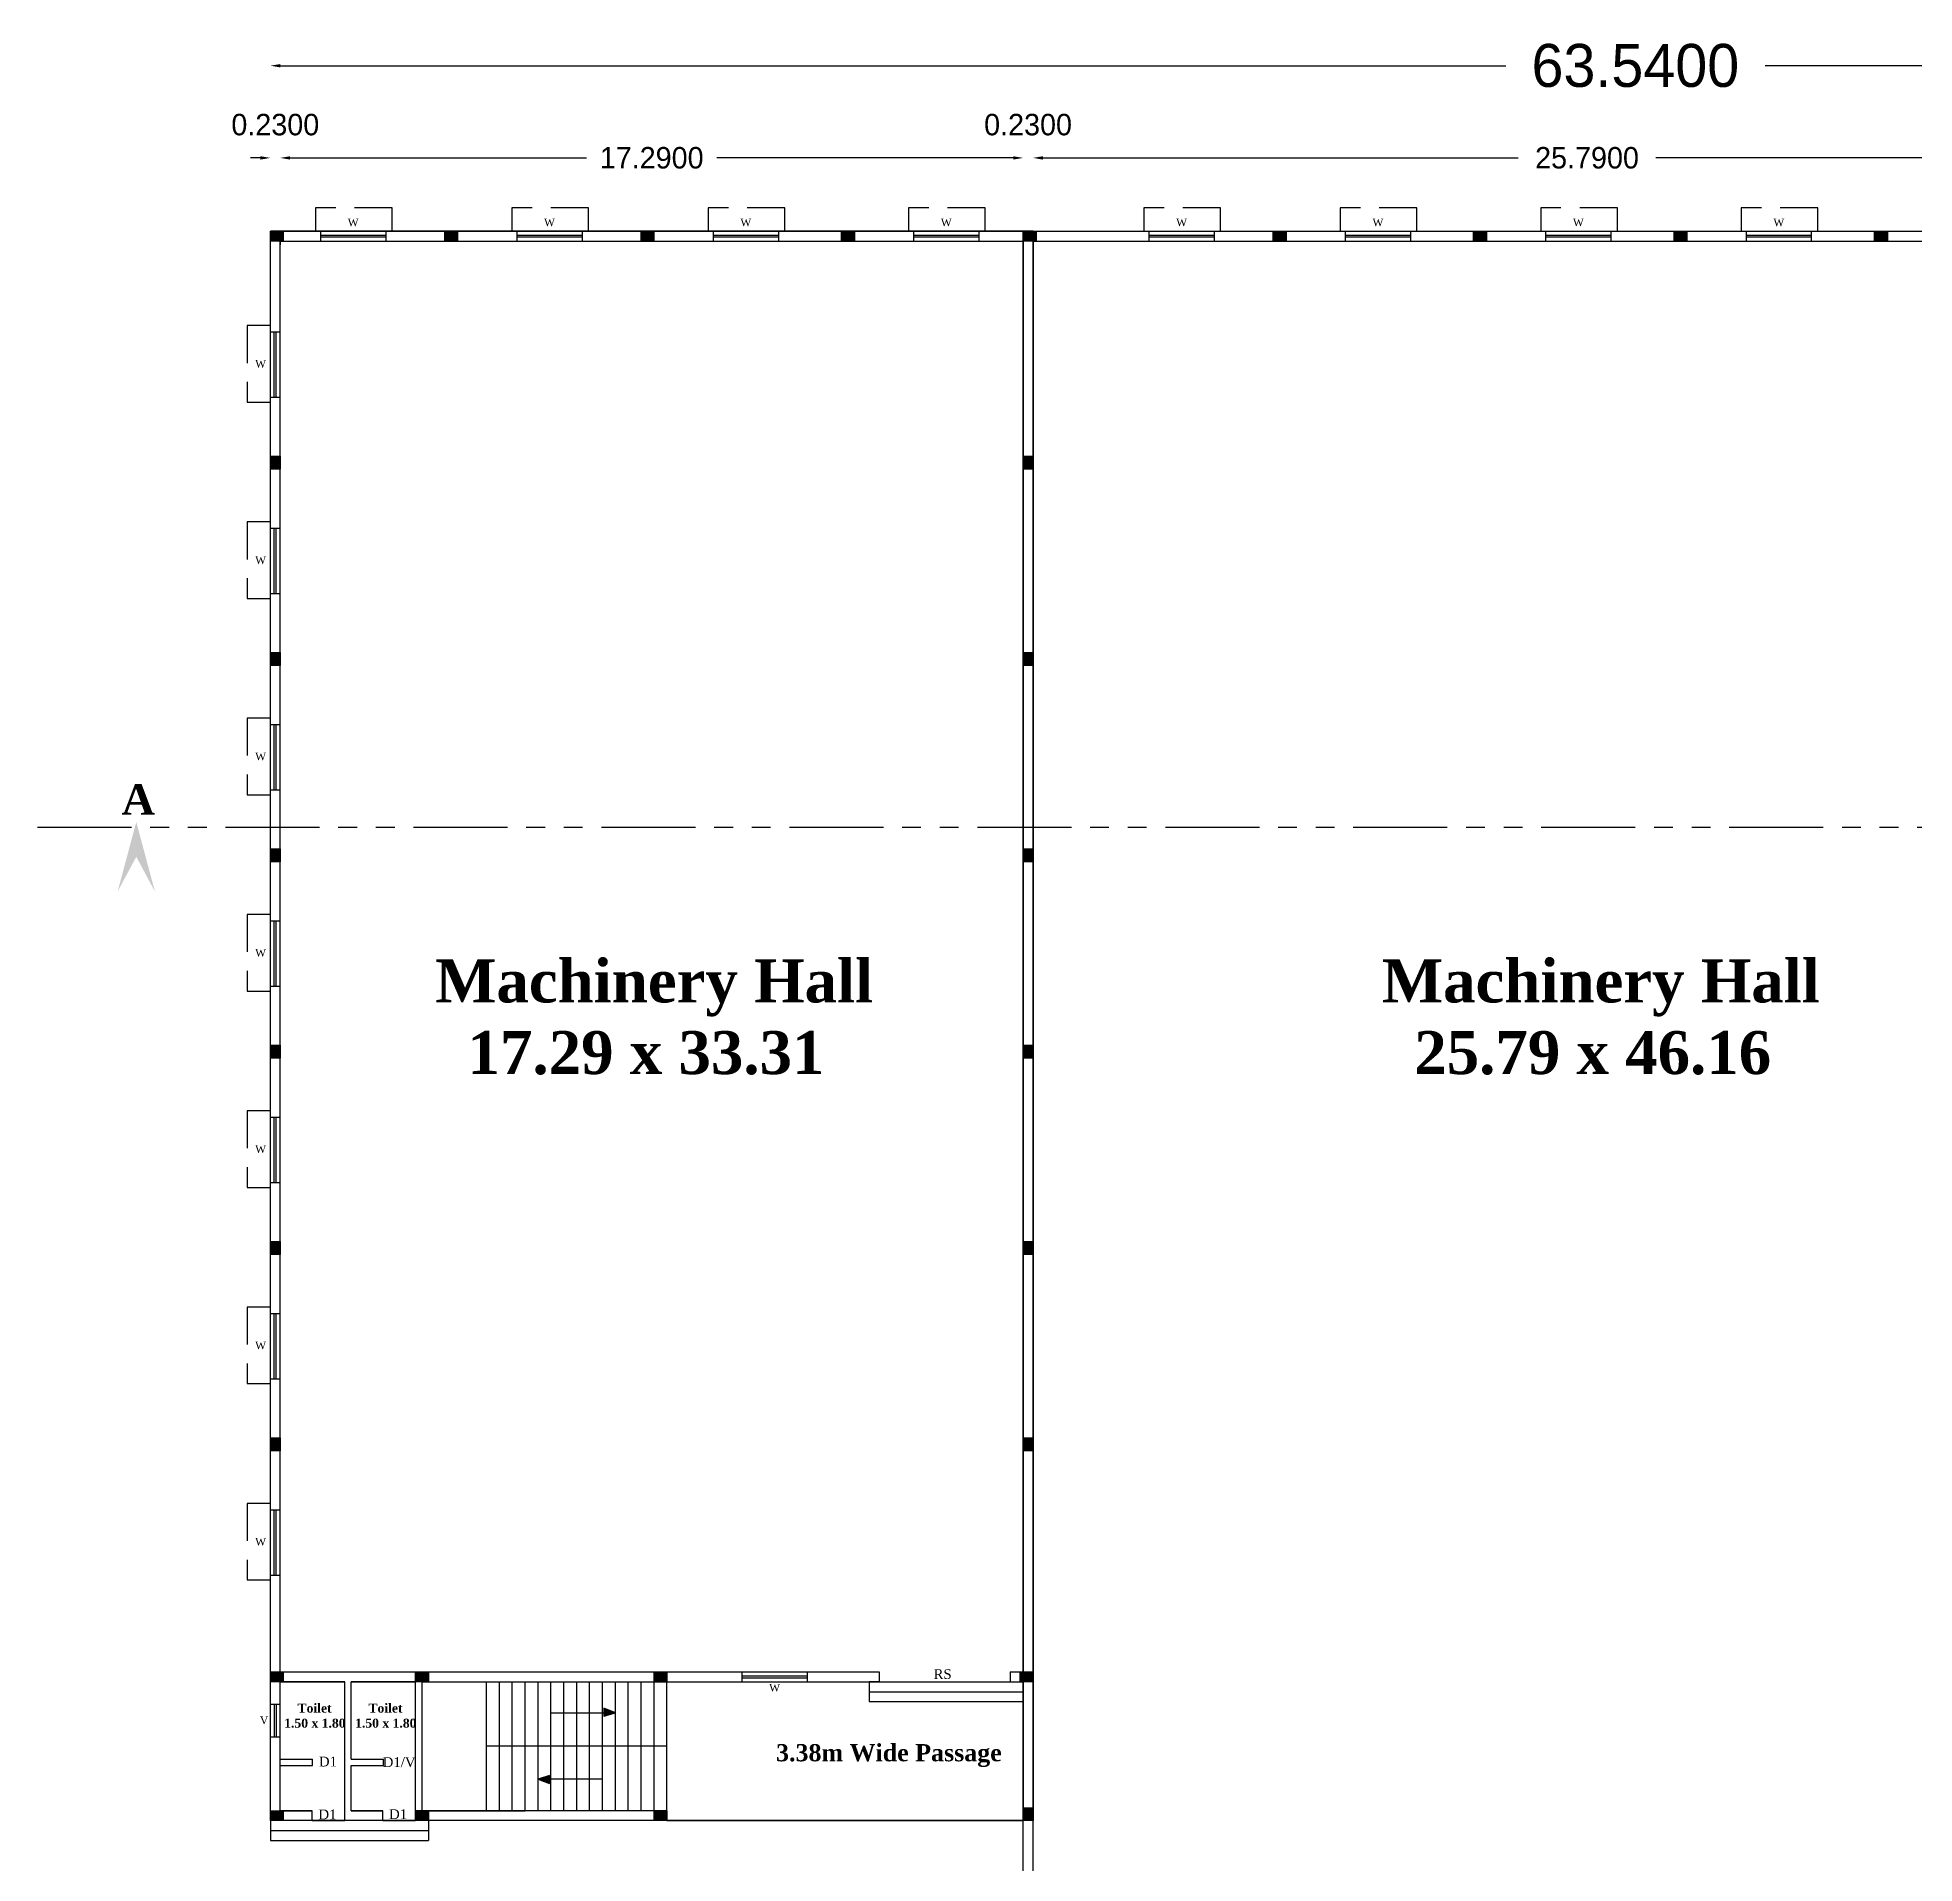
# Model space of a CAD drawing. Header units: metres. Extents: x 0 to 1012, y 0 to 496.
# Drawn here: x 808.51 to 852.19, y 290.09 to 332.59 of the extents above; entities that cross this region are included whole.
import ezdxf

# ---------------------------------------------------------------- set-up
doc = ezdxf.new("R2010")
doc.units = ezdxf.units.M
doc.header["$LTSCALE"] = 3.5
doc.header["$MEASUREMENT"] = 0
doc.linetypes.add('HIDDEN', pattern=[0.375, 0.25, -0.125])
doc.linetypes.add('PHANTOM2', pattern=[1.25, 0.625, -0.125, 0.125, -0.125, 0.125, -0.125])
doc.layers.get('0').update_dxf_attribs({"linetype": 'CONTINUOUS'})
doc.layers.get('DEFPOINTS').update_dxf_attribs({"linetype": 'CONTINUOUS'})
doc.styles.add('RomanS', font='romans.shx')
doc.dimstyles.get("Standard").update_dxf_attribs({"dimtxt": 0.18, "dimasz": 0.18, "dimexe": 0.18, "dimexo": 0.0625, "dimgap": 0.09, "dimtad": 0, "dimtih": 1, "dimtoh": 1, "dimdec": 4, "dimzin": 0, "dimdsep": 46, "dimtxsty": 'Standard', "dimcen": 0.09, "dimadec": 0, "dimazin": 0, "dimtfac": 1, "dimtdec": 4, "dimtofl": 0, "dimtmove": 0, "dimatfit": 3, "dimfxl": 0, "dimtolj": 1, "dimtzin": 0, "dimarcsym": 0})
pattern_1 = [(315, (-3300.7259222, -4482.8980055), (0.00088388347648, 0.00088388347648), [])]
pattern_2 = [(135, (4942.8363206, 5068.5442502), (-0.00088388347648, -0.00088388347648), [])]

# ---------------------------------------------------------------- blocks, each defined once
blk = doc.blocks.new('*D39')
at = {"color": 0, "lineweight": -2}
for p, q in [((814.155, 331.935), (842.677, 331.935)), ((877.235, 331.935), (848.714, 331.935))]:
    blk.add_line(p, q, dxfattribs=at)
at = {"color": 0}
for points in [[(814.155, 331.973), (814.155, 331.896), (813.925, 331.935)], [(877.235, 331.973), (877.235, 331.896), (877.465, 331.935)]]:
    blk.add_solid(points, dxfattribs=at)
at = {"layer": 'DEFPOINTS', "color": 0}
for p in [(877.465, 331.935), (877.465, 328.084), (813.925, 328.069)]:
    blk.add_point(p, dxfattribs=at)
at = {"color": 0, "insert": (845.695, 331.935), "char_height": 1, "attachment_point": 5}
blk.add_mtext('\\A1;63.5400', dxfattribs=at)
blk = doc.blocks.new('*D42')
at = {"color": 0, "lineweight": -2}
for p, q in [((831.215, 329.789), (830.985, 329.789)), ((831.905, 329.789), (832.135, 329.789))]:
    blk.add_line(p, q, dxfattribs=at)
at = {"color": 0}
for points in [[(831.215, 329.827), (831.215, 329.75), (831.445, 329.789)], [(831.905, 329.827), (831.905, 329.75), (831.675, 329.789)]]:
    blk.add_solid(points, dxfattribs=at)
at = {"layer": 'DEFPOINTS', "color": 0}
for p in [(831.675, 329.789), (831.445, 327.854), (831.675, 327.854)]:
    blk.add_point(p, dxfattribs=at)
at = {"color": 0, "insert": (831.56, 330.561), "char_height": 0.5, "attachment_point": 5}
blk.add_mtext('\\A1;0.2300', dxfattribs=at)
blk = doc.blocks.new('*D167')
at = {"color": 0, "lineweight": -2}
for p, q in [((814.385, 329.789), (821.282, 329.789)), ((831.215, 329.789), (824.319, 329.789))]:
    blk.add_line(p, q, dxfattribs=at)
at = {"color": 0}
for points in [[(814.385, 329.827), (814.385, 329.75), (814.155, 329.789)], [(831.215, 329.827), (831.215, 329.75), (831.445, 329.789)]]:
    blk.add_solid(points, dxfattribs=at)
at = {"layer": 'DEFPOINTS', "color": 0}
for p in [(814.155, 329.789), (814.155, 327.854), (831.445, 327.854)]:
    blk.add_point(p, dxfattribs=at)
at = {"color": 0, "insert": (822.8, 329.789), "char_height": 0.5, "attachment_point": 5}
blk.add_mtext('\\A1;17.2900', dxfattribs=at)
blk = doc.blocks.new('*D168')
at = {"color": 0, "lineweight": -2}
for p, q in [((813.695, 329.789), (813.465, 329.789)), ((814.385, 329.789), (814.615, 329.789))]:
    blk.add_line(p, q, dxfattribs=at)
at = {"color": 0}
for points in [[(813.695, 329.827), (813.695, 329.75), (813.925, 329.789)], [(814.385, 329.827), (814.385, 329.75), (814.155, 329.789)]]:
    blk.add_solid(points, dxfattribs=at)
at = {"layer": 'DEFPOINTS', "color": 0}
for p in [(814.155, 329.789), (813.925, 328.084), (814.155, 327.854)]:
    blk.add_point(p, dxfattribs=at)
at = {"color": 0, "insert": (814.04, 330.561), "char_height": 0.5, "attachment_point": 5}
blk.add_mtext('\\A1;0.2300', dxfattribs=at)
blk = doc.blocks.new('*D170')
at = {"color": 0, "lineweight": -2}
for p, q in [((831.905, 329.789), (842.969, 329.789)), ((857.235, 329.789), (846.172, 329.789))]:
    blk.add_line(p, q, dxfattribs=at)
at = {"color": 0}
for points in [[(831.905, 329.827), (831.905, 329.75), (831.675, 329.789)], [(857.235, 329.827), (857.235, 329.75), (857.465, 329.789)]]:
    blk.add_solid(points, dxfattribs=at)
at = {"layer": 'DEFPOINTS', "color": 0}
for p in [(857.465, 329.789), (831.675, 327.854), (857.465, 327.854)]:
    blk.add_point(p, dxfattribs=at)
at = {"color": 0, "insert": (844.57, 329.789), "char_height": 0.5, "attachment_point": 5}
blk.add_mtext('\\A1;25.7900', dxfattribs=at)

msp = doc.modelspace()

# ---------------------------------------------------------------- hatches: boundary and pattern name
h = msp.add_hatch(color=256)
h.dxf.hatch_style = 1
h.paths.add_polyline_path([(814.2252, 327.8542), (814.2252, 328.0842), (813.9252, 328.0842), (813.9252, 327.8542)])
h = msp.add_hatch(color=256)
h.dxf.hatch_style = 1
h.paths.add_polyline_path([(818.28362, 327.8542), (818.28362, 328.0842), (817.98362, 328.0842), (817.98362, 327.8542)])
h = msp.add_hatch(color=256)
h.dxf.hatch_style = 1
h.paths.add_polyline_path([(822.85362, 327.8542), (822.85362, 328.0842), (822.55362, 328.0842), (822.55362, 327.8542)])
h = msp.add_hatch(color=256)
h.dxf.hatch_style = 1
h.paths.add_polyline_path([(827.51862, 327.8542), (827.51862, 328.0842), (827.21862, 328.0842), (827.21862, 327.8542)])
h = msp.add_hatch(color=256)
h.dxf.hatch_style = 1
h.paths.add_polyline_path([(831.7452, 327.8542), (831.7452, 328.0842), (831.4452, 328.0842), (831.4452, 327.8542)])
h = msp.add_hatch(color=256)
h.dxf.hatch_style = 1
h.paths.add_polyline_path([(837.56554, 327.8542), (837.56554, 328.0842), (837.26554, 328.0842), (837.26554, 327.8542)])
h = msp.add_hatch(color=256)
h.dxf.hatch_style = 1
h.paths.add_polyline_path([(842.23054, 327.8542), (842.23054, 328.0842), (841.93054, 328.0842), (841.93054, 327.8542)])
h = msp.add_hatch(color=256)
h.dxf.hatch_style = 1
h.paths.add_polyline_path([(846.89554, 327.8542), (846.89554, 328.0842), (846.59554, 328.0842), (846.59554, 327.8542)])
h = msp.add_hatch(color=256)
h.dxf.hatch_style = 1
h.paths.add_polyline_path([(851.56054, 327.8542), (851.56054, 328.0842), (851.26054, 328.0842), (851.26054, 327.8542)])
h = msp.add_hatch(color=256)
h.dxf.hatch_style = 1
h.paths.add_polyline_path([(813.9252, 322.54427), (814.1552, 322.54427), (814.1552, 322.84427), (813.9252, 322.84427)])
h = msp.add_hatch(color=256)
h.dxf.hatch_style = 1
h.paths.add_polyline_path([(831.4452, 322.54427), (831.6752, 322.54427), (831.6752, 322.84427), (831.4452, 322.84427)])
h = msp.add_hatch(color=256)
h.dxf.hatch_style = 1
h.paths.add_polyline_path([(813.9252, 317.97427), (814.1552, 317.97427), (814.1552, 318.27427), (813.9252, 318.27427)])
h = msp.add_hatch(color=256)
h.dxf.hatch_style = 1
h.paths.add_polyline_path([(831.4452, 317.97427), (831.6752, 317.97427), (831.6752, 318.27427), (831.4452, 318.27427)])
msp.add_hatch(color=256).paths.add_polyline_path([(810.80399, 314.3309), (810.36869, 312.70937), (810.80399, 313.52014), (811.23928, 312.70937)])
h = msp.add_hatch(color=256)
h.dxf.hatch_style = 1
h.paths.add_polyline_path([(813.9252, 313.40427), (814.1552, 313.40427), (814.1552, 313.70427), (813.9252, 313.70427)])
h = msp.add_hatch(color=256)
h.dxf.hatch_style = 1
h.paths.add_polyline_path([(831.4452, 313.40427), (831.6752, 313.40427), (831.6752, 313.70427), (831.4452, 313.70427)])
h = msp.add_hatch(color=256)
h.dxf.hatch_style = 1
h.paths.add_polyline_path([(813.9252, 308.83427), (814.1552, 308.83427), (814.1552, 309.13427), (813.9252, 309.13427)])
h = msp.add_hatch(color=256)
h.dxf.hatch_style = 1
h.paths.add_polyline_path([(831.4452, 308.83427), (831.6752, 308.83427), (831.6752, 309.13427), (831.4452, 309.13427)])
h = msp.add_hatch(color=256)
h.dxf.hatch_style = 1
h.paths.add_polyline_path([(813.9252, 304.26427), (814.1552, 304.26427), (814.1552, 304.56427), (813.9252, 304.56427)])
h = msp.add_hatch(color=256)
h.dxf.hatch_style = 1
h.paths.add_polyline_path([(831.4452, 304.26427), (831.6752, 304.26427), (831.6752, 304.56427), (831.4452, 304.56427)])
h = msp.add_hatch(color=256)
h.dxf.hatch_style = 1
h.paths.add_polyline_path([(813.9252, 299.69427), (814.1552, 299.69427), (814.1552, 299.99427), (813.9252, 299.99427)])
h = msp.add_hatch(color=256)
h.dxf.hatch_style = 1
h.paths.add_polyline_path([(831.4452, 299.69427), (831.6752, 299.69427), (831.6752, 299.99427), (831.4452, 299.99427)])
h = msp.add_hatch(color=256)
h.dxf.hatch_style = 1
h.paths.add_polyline_path([(814.2252, 294.3142), (814.2252, 294.5442), (813.9252, 294.5442), (813.9252, 294.3142)])
h = msp.add_hatch(color=256)
h.dxf.hatch_style = 1
h.paths.add_polyline_path([(817.6052, 294.3142), (817.6052, 294.5442), (817.3052, 294.5442), (817.3052, 294.3142)])
h = msp.add_hatch(color=256)
h.dxf.hatch_style = 1
h.paths.add_polyline_path([(823.1552, 294.3142), (823.1552, 294.5442), (822.8552, 294.5442), (822.8552, 294.3142)])
h = msp.add_hatch(color=256)
h.dxf.hatch_style = 1
h.paths.add_polyline_path([(831.6752, 294.3142), (831.6752, 294.5442), (831.3752, 294.5442), (831.3752, 294.3142)])
h = msp.add_hatch()
h.set_pattern_fill('ANSI31', color=256, scale=0.01, angle=450)
h.set_pattern_definition(pattern_2)
h.paths.add_polyline_path([(821.7252, 293.59407), (821.7252, 293.68398), (821.9552, 293.59407)])
h.paths.add_polyline_path([(821.6878, 293.51276), (821.6878, 293.59407), (821.7252, 293.59407), (821.7252, 293.52413)])
h.paths.add_polyline_path([(821.6878, 293.59407), (821.6878, 293.6986), (821.7252, 293.68398), (821.7252, 293.59407)])
h = msp.add_hatch()
h.set_pattern_fill('ANSI31', color=256, scale=0.01, angle=450)
h.set_pattern_definition(pattern_2)
h.paths.add_polyline_path([(821.7252, 293.52413), (821.7252, 293.59407), (821.9552, 293.59407)])
h = msp.add_hatch()
h.set_pattern_fill('ANSI31', color=256, scale=0.01, angle=270)
h.set_pattern_definition(pattern_1)
h.paths.add_polyline_path([(820.3852, 292.05218), (820.3852, 291.96227), (820.1552, 292.05218)])
h.paths.add_polyline_path([(820.4226, 292.13348), (820.4226, 292.05218), (820.3852, 292.05218), (820.3852, 292.12211)])
h.paths.add_polyline_path([(820.4226, 292.05218), (820.4226, 291.94765), (820.3852, 291.96227), (820.3852, 292.05218)])
h = msp.add_hatch()
h.set_pattern_fill('ANSI31', color=256, scale=0.01, angle=270)
h.set_pattern_definition(pattern_1)
h.paths.add_polyline_path([(820.3852, 292.12211), (820.3852, 292.05218), (820.1552, 292.05218)])
h = msp.add_hatch(color=256)
h.dxf.hatch_style = 1
h.paths.add_polyline_path([(831.6752, 291.0842), (831.6752, 291.3842), (831.4452, 291.3842), (831.4452, 291.0842)])
h = msp.add_hatch(color=256)
h.dxf.hatch_style = 1
h.paths.add_polyline_path([(814.2252, 291.0842), (814.2252, 291.3142), (813.9252, 291.3142), (813.9252, 291.0842)])
h = msp.add_hatch(color=256)
h.dxf.hatch_style = 1
h.paths.add_polyline_path([(817.6052, 291.0842), (817.6052, 291.3142), (817.3052, 291.3142), (817.3052, 291.0842)])
h = msp.add_hatch(color=256)
h.dxf.hatch_style = 1
h.paths.add_polyline_path([(823.1552, 291.0842), (823.1552, 291.3142), (822.8552, 291.3142), (822.8552, 291.0842)])

# ---------------------------------------------------------------- linework, layer by layer
at = {"linetype": 'HIDDEN'}
for p, q in [((816.75862, 328.62768), (814.9749, 328.62768)), ((814.9749, 328.62768), (814.9749, 328.08273)), ((816.75862, 328.08273), (816.75862, 328.62768)), ((821.32862, 328.62768), (819.5449, 328.62768)), ((819.5449, 328.62768), (819.5449, 328.08273)), ((821.32862, 328.08273), (821.32862, 328.62768)), ((825.89862, 328.62768), (824.1149, 328.62768)), ((824.1149, 328.62768), (824.1149, 328.08273)), ((825.89862, 328.08273), (825.89862, 328.62768)), ((830.56362, 328.62768), (828.7799, 328.62768)), ((828.7799, 328.62768), (828.7799, 328.08273)), ((830.56362, 328.08273), (830.56362, 328.62768)), ((836.04054, 328.62768), (834.25682, 328.62768)), ((834.25682, 328.62768), (834.25682, 328.08273)), ((836.04054, 328.08273), (836.04054, 328.62768)), ((840.61054, 328.62768), (838.82682, 328.62768)), ((838.82682, 328.62768), (838.82682, 328.08273)), ((840.61054, 328.08273), (840.61054, 328.62768)), ((845.27554, 328.62768), (843.49182, 328.62768)), ((843.49182, 328.62768), (843.49182, 328.08273)), ((845.27554, 328.08273), (845.27554, 328.62768)), ((849.94054, 328.62768), (848.15682, 328.62768)), ((848.15682, 328.62768), (848.15682, 328.08273)), ((849.94054, 328.08273), (849.94054, 328.62768)), ((813.92667, 325.88927), (813.38173, 325.88927)), ((813.38173, 325.88927), (813.38173, 324.10554)), ((813.38173, 324.10554), (813.92667, 324.10554)), ((813.92667, 321.31927), (813.38173, 321.31927)), ((813.38173, 321.31927), (813.38173, 319.53554)), ((813.38173, 319.53554), (813.92667, 319.53554)), ((813.92667, 316.74927), (813.38173, 316.74927)), ((813.38173, 316.74927), (813.38173, 314.96554)), ((813.38173, 314.96554), (813.92667, 314.96554)), ((813.92667, 312.17927), (813.38173, 312.17927)), ((813.38173, 312.17927), (813.38173, 310.39554)), ((813.38173, 310.39554), (813.92667, 310.39554)), ((813.92667, 307.60927), (813.38173, 307.60927)), ((813.38173, 307.60927), (813.38173, 305.82554)), ((813.38173, 305.82554), (813.92667, 305.82554)), ((813.92667, 303.03927), (813.38173, 303.03927)), ((813.38173, 303.03927), (813.38173, 301.25554)), ((813.38173, 301.25554), (813.92667, 301.25554)), ((813.92667, 298.46927), (813.38173, 298.46927)), ((813.38173, 298.46927), (813.38173, 296.68554)), ((813.38173, 296.68554), (813.92667, 296.68554)), ((814.01554, 293.7942), (814.01554, 293.0342)), ((814.05975, 293.7942), (814.05975, 293.0342))]:
    msp.add_line(p, q, dxfattribs=at)
for p, q in [((831.6752, 328.0842), (813.9252, 328.0842)), ((813.9252, 327.8542), (813.9252, 328.0842)), ((813.9252, 328.0842), (814.2252, 328.0842)), ((814.2252, 328.0842), (814.2252, 327.8542)), ((815.08862, 328.08273), (815.08862, 327.8542)), ((816.60862, 328.08273), (816.60862, 327.8542)), ((817.98362, 327.8542), (817.98362, 328.0842)), ((817.98362, 328.0842), (818.28362, 328.0842)), ((818.28362, 328.0842), (818.28362, 327.8542)), ((819.65862, 328.08273), (819.65862, 327.8542)), ((821.17862, 328.08273), (821.17862, 327.8542)), ((822.55362, 327.8542), (822.55362, 328.0842)), ((822.55362, 328.0842), (822.85362, 328.0842)), ((822.85362, 328.0842), (822.85362, 327.8542)), ((824.22862, 328.08273), (824.22862, 327.8542)), ((825.74862, 328.08273), (825.74862, 327.8542)), ((827.21862, 327.8542), (827.21862, 328.0842)), ((827.21862, 328.0842), (827.51862, 328.0842)), ((827.51862, 328.0842), (827.51862, 327.8542)), ((828.89362, 328.08273), (828.89362, 327.8542)), ((830.41362, 328.08273), (830.41362, 327.8542)), ((831.4452, 294.5442), (831.4452, 328.0842)), ((831.4452, 328.0842), (857.6952, 328.0842)), ((831.4452, 327.8542), (831.4452, 328.0842)), ((831.4452, 328.0842), (831.7452, 328.0842)), ((831.7452, 328.0842), (831.7452, 327.8542)), ((834.37054, 328.08273), (834.37054, 327.8542)), ((835.89054, 328.08273), (835.89054, 327.8542)), ((837.26554, 327.8542), (837.26554, 328.0842)), ((837.26554, 328.0842), (837.56554, 328.0842)), ((837.56554, 328.0842), (837.56554, 327.8542)), ((838.94054, 328.08273), (838.94054, 327.8542)), ((840.46054, 328.08273), (840.46054, 327.8542)), ((841.93054, 327.8542), (841.93054, 328.0842)), ((841.93054, 328.0842), (842.23054, 328.0842)), ((842.23054, 328.0842), (842.23054, 327.8542)), ((843.60554, 328.08273), (843.60554, 327.8542)), ((845.12554, 328.08273), (845.12554, 327.8542)), ((846.59554, 327.8542), (846.59554, 328.0842)), ((846.59554, 328.0842), (846.89554, 328.0842)), ((846.89554, 328.0842), (846.89554, 327.8542)), ((848.27054, 328.08273), (848.27054, 327.8542)), ((849.79054, 328.08273), (849.79054, 327.8542)), ((851.26054, 327.8542), (851.26054, 328.0842)), ((851.26054, 328.0842), (851.56054, 328.0842)), ((851.56054, 328.0842), (851.56054, 327.8542)), ((813.9252, 327.7692), (813.9252, 328.0692)), ((813.9252, 328.0692), (814.1552, 328.0692)), ((814.1552, 327.9492), (813.9252, 327.9492)), ((814.2252, 327.8542), (813.9252, 327.8542)), ((814.1552, 328.0692), (814.1552, 327.7692)), ((815.08862, 327.99386), (816.60862, 327.99386)), ((815.08862, 327.94965), (816.60862, 327.94965)), ((818.28362, 327.8542), (817.98362, 327.8542)), ((819.65862, 327.99386), (821.17862, 327.99386)), ((819.65862, 327.94965), (821.17862, 327.94965)), ((822.85362, 327.8542), (822.55362, 327.8542)), ((824.22862, 327.99386), (825.74862, 327.99386)), ((824.22862, 327.94965), (825.74862, 327.94965)), ((827.51862, 327.8542), (827.21862, 327.8542)), ((828.89362, 327.99386), (830.41362, 327.99386)), ((828.89362, 327.94965), (830.41362, 327.94965)), ((831.7452, 327.8542), (831.4452, 327.8542)), ((834.37054, 327.99386), (835.89054, 327.99386)), ((834.37054, 327.94965), (835.89054, 327.94965)), ((837.56554, 327.8542), (837.26554, 327.8542)), ((838.94054, 327.99386), (840.46054, 327.99386)), ((838.94054, 327.94965), (840.46054, 327.94965)), ((842.23054, 327.8542), (841.93054, 327.8542)), ((843.60554, 327.99386), (845.12554, 327.99386)), ((843.60554, 327.94965), (845.12554, 327.94965)), ((846.89554, 327.8542), (846.59554, 327.8542)), ((848.27054, 327.99386), (849.79054, 327.99386)), ((848.27054, 327.94965), (849.79054, 327.94965)), ((851.56054, 327.8542), (851.26054, 327.8542)), ((813.92667, 325.73927), (814.1552, 325.73927)), ((814.01554, 324.21927), (814.01554, 325.73927)), ((814.05975, 324.21927), (814.05975, 325.73927)), ((813.92667, 324.21927), (814.1552, 324.21927)), ((813.9252, 322.54427), (813.9252, 322.84427)), ((813.9252, 322.84427), (814.1552, 322.84427)), ((814.1552, 322.84427), (814.1552, 322.54427)), ((831.4452, 322.54427), (831.4452, 322.84427)), ((831.4452, 322.84427), (831.6752, 322.84427)), ((831.6752, 322.84427), (831.6752, 322.54427)), ((814.1552, 322.54427), (813.9252, 322.54427)), ((831.6752, 322.54427), (831.4452, 322.54427)), ((813.92667, 321.16927), (814.1552, 321.16927)), ((814.01554, 319.64927), (814.01554, 321.16927)), ((814.05975, 319.64927), (814.05975, 321.16927)), ((813.92667, 319.64927), (814.1552, 319.64927)), ((813.9252, 317.97427), (813.9252, 318.27427)), ((813.9252, 318.27427), (814.1552, 318.27427)), ((814.1552, 318.27427), (814.1552, 317.97427)), ((831.4452, 317.97427), (831.4452, 318.27427)), ((831.4452, 318.27427), (831.6752, 318.27427)), ((831.6752, 318.27427), (831.6752, 317.97427)), ((814.1552, 317.97427), (813.9252, 317.97427)), ((831.6752, 317.97427), (831.4452, 317.97427)), ((813.92667, 316.59927), (814.1552, 316.59927)), ((814.01554, 315.07927), (814.01554, 316.59927)), ((814.05975, 315.07927), (814.05975, 316.59927)), ((813.92667, 315.07927), (814.1552, 315.07927)), ((813.9252, 313.40427), (813.9252, 313.70427)), ((813.9252, 313.70427), (814.1552, 313.70427)), ((814.1552, 313.70427), (814.1552, 313.40427)), ((831.4452, 313.40427), (831.4452, 313.70427)), ((831.4452, 313.70427), (831.6752, 313.70427)), ((831.6752, 313.70427), (831.6752, 313.40427)), ((814.1552, 313.40427), (813.9252, 313.40427)), ((831.6752, 313.40427), (831.4452, 313.40427)), ((813.92667, 312.02927), (814.1552, 312.02927)), ((814.01554, 310.50927), (814.01554, 312.02927)), ((814.05975, 310.50927), (814.05975, 312.02927)), ((813.92667, 310.50927), (814.1552, 310.50927)), ((813.9252, 308.83427), (813.9252, 309.13427)), ((813.9252, 309.13427), (814.1552, 309.13427)), ((814.1552, 309.13427), (814.1552, 308.83427)), ((831.4452, 308.83427), (831.4452, 309.13427)), ((831.4452, 309.13427), (831.6752, 309.13427)), ((831.6752, 309.13427), (831.6752, 308.83427)), ((814.1552, 308.83427), (813.9252, 308.83427)), ((831.6752, 308.83427), (831.4452, 308.83427)), ((813.92667, 307.45927), (814.1552, 307.45927)), ((814.01554, 305.93927), (814.01554, 307.45927)), ((814.05975, 305.93927), (814.05975, 307.45927)), ((813.92667, 305.93927), (814.1552, 305.93927)), ((813.9252, 304.26427), (813.9252, 304.56427)), ((813.9252, 304.56427), (814.1552, 304.56427)), ((814.1552, 304.56427), (814.1552, 304.26427)), ((831.4452, 304.26427), (831.4452, 304.56427)), ((831.4452, 304.56427), (831.6752, 304.56427)), ((831.6752, 304.56427), (831.6752, 304.26427)), ((814.1552, 304.26427), (813.9252, 304.26427)), ((831.6752, 304.26427), (831.4452, 304.26427)), ((813.92667, 302.88927), (814.1552, 302.88927)), ((814.01554, 301.36927), (814.01554, 302.88927)), ((814.05975, 301.36927), (814.05975, 302.88927)), ((813.92667, 301.36927), (814.1552, 301.36927)), ((813.9252, 299.69427), (813.9252, 299.99427)), ((813.9252, 299.99427), (814.1552, 299.99427)), ((814.1552, 299.69427), (813.9252, 299.69427)), ((814.1552, 299.99427), (814.1552, 299.69427)), ((831.4452, 299.69427), (831.4452, 299.99427)), ((831.4452, 299.99427), (831.6752, 299.99427)), ((831.6752, 299.69427), (831.4452, 299.69427)), ((831.6752, 299.99427), (831.6752, 299.69427)), ((813.92667, 298.31927), (814.1552, 298.31927)), ((814.01554, 296.79927), (814.01554, 298.31927)), ((814.05975, 296.79927), (814.05975, 298.31927)), ((813.92667, 296.79927), (814.1552, 296.79927)), ((813.9252, 294.3142), (813.9252, 294.5442)), ((813.9252, 294.5442), (814.2252, 294.5442)), ((814.1552, 294.5442), (828.0952, 294.5442)), ((814.2252, 294.5442), (814.2252, 294.3142)), ((817.3052, 294.3142), (817.3052, 294.5442)), ((817.3052, 294.5442), (817.6052, 294.5442)), ((817.6052, 294.5442), (817.6052, 294.3142)), ((822.8552, 294.3142), (822.8552, 294.5442)), ((822.8552, 294.5442), (823.1552, 294.5442)), ((823.1552, 294.5442), (823.1552, 294.3142)), ((824.89841, 294.5442), (824.89841, 294.31568)), ((824.89841, 294.45533), (826.41841, 294.45533)), ((826.41841, 294.5442), (826.41841, 294.31568)), ((828.0952, 294.5442), (828.0952, 294.3142)), ((831.1452, 294.5442), (831.4452, 294.5442)), ((831.1452, 294.5442), (831.1452, 294.3142)), ((831.3752, 294.3142), (831.3752, 294.5442)), ((831.3752, 294.5442), (831.6752, 294.5442)), ((831.6752, 294.5442), (831.6752, 294.3142)), ((814.2252, 294.3142), (813.9252, 294.3142)), ((814.1552, 292.5142), (814.1552, 294.3142)), ((815.6552, 294.3142), (814.1552, 294.3142)), ((814.1552, 294.3142), (815.6552, 294.3142)), ((814.1552, 292.5142), (814.1552, 294.3142)), ((815.6552, 292.5142), (815.6552, 294.3142)), ((817.3052, 294.3142), (815.8052, 294.3142)), ((815.8052, 294.3142), (817.3052, 294.3142)), ((815.8052, 292.5142), (815.8052, 294.3142)), ((817.3052, 292.5142), (817.3052, 294.3142)), ((817.6052, 294.3142), (817.3052, 294.3142)), ((817.4552, 294.3142), (823.1552, 294.3142)), ((817.4552, 291.3142), (817.4552, 294.3142)), ((818.9552, 291.3142), (818.9552, 294.3142)), ((819.2552, 291.3142), (819.2552, 294.3142)), ((819.5552, 291.3142), (819.5552, 294.3142)), ((819.8552, 291.3142), (819.8552, 294.3142)), ((820.1552, 291.3142), (820.1552, 294.3142)), ((820.4552, 291.3142), (820.4552, 294.3142)), ((820.7552, 291.3142), (820.7552, 294.3142)), ((821.0552, 291.3142), (821.0552, 294.3142)), ((821.3552, 291.3142), (821.3552, 294.3142)), ((821.6552, 291.3142), (821.6552, 294.3142)), ((821.9552, 291.3142), (821.9552, 294.3142)), ((822.2552, 291.3142), (822.2552, 294.3142)), ((822.5552, 291.3142), (822.5552, 294.3142)), ((822.8552, 291.3142), (822.8552, 294.3142)), ((823.1552, 294.3142), (822.8552, 294.3142)), ((823.1552, 291.0842), (823.1552, 294.3142)), ((823.1552, 294.3142), (831.4452, 294.3142)), ((824.89841, 294.41112), (826.41841, 294.41112)), ((828.0952, 294.3142), (827.8652, 294.3142)), ((827.8652, 294.3142), (827.8652, 294.0842)), ((827.8652, 294.0842), (831.4452, 294.0842)), ((827.8652, 294.0842), (827.8652, 293.8542)), ((831.6752, 294.3142), (831.3752, 294.3142)), ((831.4452, 281.0042), (831.4452, 294.3142)), ((813.92667, 293.7942), (814.1552, 293.7942)), ((820.4552, 293.59407), (821.9552, 293.59407)), ((821.9552, 293.59407), (821.6878, 293.6986)), ((821.6878, 293.6986), (821.6878, 293.51276)), ((821.6878, 293.51276), (821.9552, 293.59407)), ((827.8652, 293.8542), (831.4452, 293.8542)), ((813.92667, 293.0342), (814.1552, 293.0342)), ((823.1552, 292.8142), (818.9552, 292.8142)), ((814.1552, 292.5142), (814.9052, 292.5142)), ((814.1552, 291.3142), (814.1552, 292.3642)), ((814.1552, 291.3142), (814.1552, 292.3642)), ((814.1552, 292.3642), (814.9052, 292.3642)), ((814.9052, 292.3642), (814.9052, 292.5142)), ((815.6552, 292.3642), (815.6552, 292.5142)), ((815.6552, 291.0842), (815.6552, 292.3642)), ((815.8052, 292.5142), (816.5552, 292.5142)), ((815.8052, 291.3142), (815.8052, 292.3642)), ((815.8052, 292.3642), (816.5552, 292.3642)), ((816.5552, 292.3642), (816.5552, 292.5142)), ((817.3052, 292.3642), (817.3052, 292.5142)), ((817.3052, 291.0842), (817.3052, 292.3642)), ((820.4226, 292.13348), (820.1552, 292.05218)), ((821.6552, 292.05218), (820.1552, 292.05218)), ((820.1552, 292.05218), (820.4226, 291.94765)), ((820.4226, 291.94765), (820.4226, 292.13348)), ((831.4452, 291.0842), (831.4452, 291.3842)), ((831.4452, 291.3842), (831.6752, 291.3842)), ((831.6752, 291.3842), (831.6752, 291.0842)), ((813.9252, 291.0842), (813.9252, 291.3142)), ((813.9252, 291.3142), (814.2252, 291.3142)), ((823.1552, 291.0842), (813.9252, 291.0842)), ((814.8952, 291.0842), (813.9252, 291.0842)), ((814.2252, 291.0842), (813.9252, 291.0842)), ((813.9252, 291.0842), (813.9252, 290.8542)), ((814.8952, 291.3142), (814.1552, 291.3142)), ((814.1552, 291.3142), (814.8952, 291.3142)), ((814.8952, 291.3142), (814.1552, 291.3142)), ((814.2252, 291.3142), (814.2252, 291.0842)), ((814.8952, 291.0842), (814.8952, 291.3142)), ((814.8952, 291.0842), (815.6552, 291.0842)), ((816.5452, 291.0842), (815.6552, 291.0842)), ((816.5452, 291.3142), (815.8052, 291.3142)), ((815.8052, 291.3142), (816.5452, 291.3142)), ((816.5452, 291.3142), (815.8052, 291.3142)), ((816.5452, 291.0842), (816.5452, 291.3142)), ((816.5452, 291.0842), (817.3052, 291.0842)), ((817.3052, 291.0842), (817.3052, 291.3142)), ((817.3052, 291.3142), (817.6052, 291.3142)), ((823.1552, 291.0842), (817.3052, 291.0842)), ((817.6052, 291.0842), (817.3052, 291.0842)), ((823.1552, 291.3142), (817.4552, 291.3142)), ((817.4552, 291.3142), (819.8552, 291.3142)), ((819.8552, 291.3142), (817.4552, 291.3142)), ((817.6052, 291.3142), (817.6052, 291.0842)), ((817.6052, 291.0842), (817.6052, 290.8542)), ((822.8552, 291.0842), (822.8552, 291.3142)), ((822.8552, 291.3142), (823.1552, 291.3142)), ((823.1552, 291.0842), (822.8552, 291.0842)), ((823.1552, 291.3142), (823.1552, 291.0842)), ((823.1552, 291.0842), (831.4452, 291.0842)), ((831.6752, 291.0842), (831.4452, 291.0842)), ((813.9252, 290.8542), (817.6052, 290.8542)), ((813.9252, 290.8542), (813.9252, 290.6242)), ((813.9252, 290.6242), (817.6052, 290.6242)), ((817.6052, 290.8542), (817.6052, 290.6242))]:
    msp.add_line(p, q)
at = {"linetype": 'PHANTOM2'}
msp.add_line((808.50581, 314.20689), (884.79342, 314.20689), dxfattribs=at)
for points in [[(823.1552, 291.0842), (813.9252, 291.0842), (813.9252, 328.0842), (831.6752, 328.0842), (831.6752, 291.0842)], [(823.1552, 291.0842), (813.9252, 291.0842), (813.9252, 328.0842), (831.6752, 328.0842), (831.6752, 291.0842)], [(813.9252, 328.0842), (877.4652, 328.0842), (877.4652, 278.0842), (831.4452, 278.0842), (831.4452, 291.0842), (813.9252, 291.0842), (813.9252, 328.0842)], [(831.4452, 294.5442), (831.4452, 328.0842), (857.6952, 328.0842), (857.6952, 281.6942)], [(814.8952, 291.3142), (814.1552, 291.3142), (814.1552, 327.8542), (831.4452, 327.8542), (831.4452, 294.5442)], [(831.6752, 281.6942), (831.6752, 327.8542), (857.4652, 327.8542), (857.4652, 281.6942)], [(831.4452, 281.0042), (831.4452, 294.3142)], [(831.4452, 294.3142), (831.4452, 291.3142)], [(816.5452, 291.3142), (815.8052, 291.3142)], [(823.1552, 291.3142), (817.3052, 291.3142)]]:
    msp.add_lwpolyline(points)

# ---------------------------------------------------------------- texts
at = {"style": 'RomanS'}
for s, insert, char_height, width, attachment_point in [('{\\fTimes New Roman Baltic|b0|i0|c0|p18;W}', (815.72509, 328.19456), 0.1777477, 0.2428091, 7), ('{\\fTimes New Roman Baltic|b0|i0|c0|p18;W}', (820.29509, 328.19456), 0.1777477, 0.2428091, 7), ('{\\fTimes New Roman Baltic|b0|i0|c0|p18;W}', (824.86509, 328.19456), 0.1777477, 0.2428091, 7), ('{\\fTimes New Roman Baltic|b0|i0|c0|p18;W}', (829.53009, 328.19456), 0.1777477, 0.2428091, 7), ('{\\fTimes New Roman Baltic|b0|i0|c0|p18;W}', (835.00701, 328.19456), 0.1777477, 0.2428091, 7), ('{\\fTimes New Roman Baltic|b0|i0|c0|p18;W}', (839.57701, 328.19456), 0.1777477, 0.2428091, 7), ('{\\fTimes New Roman Baltic|b0|i0|c0|p18;W}', (844.24201, 328.19456), 0.1777477, 0.2428091, 7), ('{\\fTimes New Roman Baltic|b0|i0|c0|p18;W}', (848.90701, 328.19456), 0.1777477, 0.2428091, 7), ('{\\fTimes New Roman Baltic|b0|i0|c0|p18;W}', (813.57132, 324.90169), 0.1777477, 0.2428091, 7), ('{\\fTimes New Roman Baltic|b0|i0|c0|p18;W}', (813.57132, 320.33169), 0.1777477, 0.2428091, 7), ('{\\fTimes New Roman Baltic|b0|i0|c0|p18;W}', (813.57132, 315.76169), 0.1777477, 0.2428091, 7), ('{\\fTimes New Roman Baltic|b0|i0|c0|p18;W}', (813.57132, 311.19169), 0.1777477, 0.2428091, 7), ('{\\fTimes New Roman|b1|i0|c0|p18;\\H0.50416x;Machinery Hall\\P  17.29 x 33.31}', (817.75963, 311.12959), 1.9834924, 77.7282455, 1), ('{\\fTimes New Roman|b1|i0|c0|p18;\\H0.50416x;Machinery Hall\\P  25.79 x 46.16}', (839.79432, 311.12959), 1.9834924, 77.7282455, 1), ('{\\fTimes New Roman Baltic|b0|i0|c0|p18;W}', (813.57132, 306.62169), 0.1777477, 0.2428091, 7), ('{\\fTimes New Roman Baltic|b0|i0|c0|p18;W}', (813.57132, 302.05169), 0.1777477, 0.2428091, 7), ('{\\fTimes New Roman Baltic|b0|i0|c0|p18;W}', (813.57132, 297.48169), 0.1777477, 0.2428091, 7), ('{\\fVerdana|b0|i0|c0|p34; \\fTimes New Roman Baltic|b0|i0|c0|p18;RS}', (829.78242, 294.60913), 0.2285262, 1.3458655, 3), ('{\\fTimes New Roman Baltic|b0|i0|c0|p18;W}', (825.53497, 294.08419), 0.1777477, 0.2428091, 7), ('{\\fTimes New Roman|b1|i0|c0|p18; \\H0.52495x;  Toilet\\P1.50 x 1.80}', (814.24743, 293.8081), 0.4, 14.9300414, 1), ('{\\fTimes New Roman|b1|i0|c0|p18; \\H0.52495x;  Toilet\\P1.50 x 1.80}', (815.89743, 293.8081), 0.4, 14.9300414, 1), ('{\\fTimes New Roman Baltic|b0|i0|c0|p18;V}', (813.87512, 293.32683), 0.1777477, 0.2428091, 9), ('{\\fTimes New Roman|b1|i0|c0|p18;3.38m Wide Passage}', (825.69469, 292.86523), 0.4, 14.9300414, 1), ('{\\fVerdana|b0|i0|c0|p34; \\fTimes New Roman Baltic|b0|i0|c0|p18;D1}', (815.47476, 292.57257), 0.2285262, 1.3458655, 3), ('{\\fVerdana|b0|i0|c0|p34; \\fTimes New Roman Baltic|b0|i0|c0|p18;D1/V}', (817.30493, 292.55977), 0.2285262, 1.3458655, 3), ('{\\fVerdana|b0|i0|c0|p34; \\fTimes New Roman Baltic|b0|i0|c0|p18;D1}', (815.46476, 291.34242), 0.2285262, 1.3458655, 3), ('{\\fVerdana|b0|i0|c0|p34; \\fTimes New Roman Baltic|b0|i0|c0|p18;D1}', (817.10748, 291.34805), 0.2285262, 1.3458655, 3)]:
    msp.add_mtext(s, dxfattribs=dict(at, insert=insert, char_height=char_height, width=width, attachment_point=attachment_point))
at = {"insert": (810.46261, 315.20951), "char_height": 0.7093662, "width": 1.2805833, "attachment_point": 1}
msp.add_mtext('{\\fTimes New Roman|b1|i0|c0|p18;A}', dxfattribs=at)

# ---------------------------------------------------------------- dimensions: what is measured, and where the dimension line sits
for base, p1, p2, override, picture, middle in [((877.4652, 331.93472), (813.9252, 328.0692), (877.4652, 328.0842), {"dimtxt": 1, "dimasz": 0.23, "dimgap": 0.185, "dimse1": 1, "dimse2": 1, "dimtmove": 2}, '*D39', (845.6952, 331.93472)), ((814.1552, 329.78853), (813.9252, 328.0842), (814.1552, 327.8542), {"dimtxt": 0.5, "dimasz": 0.23, "dimgap": 0.185, "dimse1": 1, "dimse2": 1, "dimtmove": 2}, '*D168', (814.0402, 330.56103)), ((831.6752, 329.78853), (831.4452, 327.8542), (831.6752, 327.8542), {"dimtxt": 0.5, "dimasz": 0.23, "dimgap": 0.185, "dimse1": 1, "dimse2": 1, "dimtmove": 2}, '*D42', (831.5602, 330.56103)), ((814.1552, 329.78853), (831.4452, 327.8542), (814.1552, 327.8542), {"dimtxt": 0.5, "dimasz": 0.23, "dimgap": 0.185, "dimse1": 1, "dimse2": 1, "dimtmove": 2}, '*D167', (822.8002, 329.78853)), ((857.4652, 329.78853), (831.6752, 327.8542), (857.4652, 327.8542), {"dimtxt": 0.5, "dimasz": 0.23, "dimgap": 0.185, "dimse1": 1, "dimse2": 1, "dimtmove": 2}, '*D170', (844.5702, 329.78853))]:
    dim = msp.add_linear_dim(base=base, p1=p1, p2=p2, dimstyle='Standard', override=override)
    dim.commit()
    dim.dimension.update_dxf_attribs({"geometry": picture, "text_midpoint": middle})

doc.saveas('drawing.dxf')
